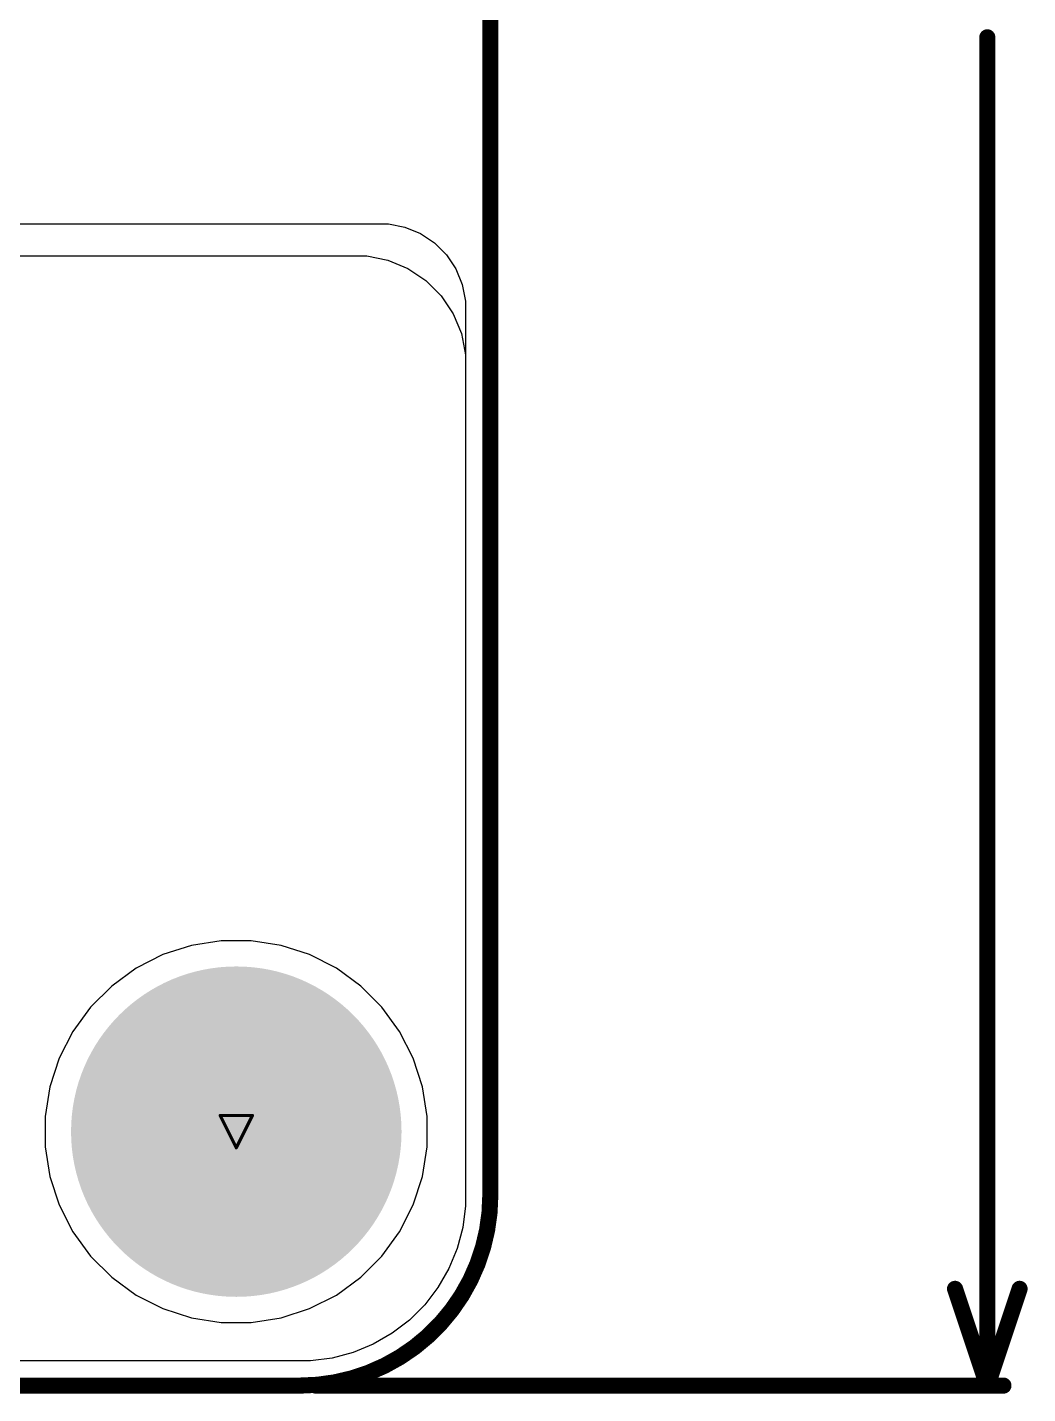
# Model space of a CAD drawing. Header units: inches. Extents: x -4 to 182, y -4 to 85.
# Drawn here: x 45.88 to 61.63, y -4.13 to 17.39 of the extents above; entities that cross this region are included whole.
import ezdxf

# ---------------------------------------------------------------- set-up
doc = ezdxf.new("R2010")
doc.units = ezdxf.units.IN
for name, color, linetype in [('Board Outline', 216, 'Continuous'), ('Bottom Layer', 5, 'Continuous'), ('Bottom Solder', 6, 'Continuous'), ('Dimensions', 6, 'Continuous'), ('Drill Drawing', 1, 'Continuous'), ('Multi-Layer', 9, 'Continuous'), ('Pad Holes', 156, 'Continuous'), ('Top Layer', 1, 'Continuous'), ('Top Solder', 216, 'Continuous')]:
    doc.layers.add(name, color=color, linetype=linetype)

msp = doc.modelspace()

# ---------------------------------------------------------------- hatches: boundary and pattern name
at = {"layer": 'Bottom Layer'}
h = msp.add_hatch(color=5, dxfattribs=at)
edge = h.paths.add_edge_path()
edge.add_arc((49.174, 0), 2.5, 0, 360)
at = {"layer": 'Bottom Solder'}
h = msp.add_hatch(color=6, dxfattribs=at)
edge = h.paths.add_edge_path()
edge.add_arc((49.174, 0), 2.602, 0, 360)
at = {"layer": 'Multi-Layer'}
h = msp.add_hatch(color=9, dxfattribs=at)
edge = h.paths.add_edge_path()
edge.add_arc((49.174, 0), 2.5, 0, 360)
at = {"layer": 'Pad Holes'}
h = msp.add_hatch(color=7, dxfattribs=at)
edge = h.paths.add_edge_path()
edge.add_arc((49.174, 0), 1.5, 0, 360)
at = {"layer": 'Top Layer'}
h = msp.add_hatch(color=1, dxfattribs=at)
edge = h.paths.add_edge_path()
edge.add_arc((49.174, 0), 2.5, 0, 360)
at = {"layer": 'Top Solder'}
h = msp.add_hatch(color=216, dxfattribs=at)
edge = h.paths.add_edge_path()
edge.add_arc((49.174, 0), 2.602, 0, 360)

# ---------------------------------------------------------------- linework, layer by layer
at = {"layer": 'Board Outline'}
for points in [[(53.174, -1, 0.254, 0.254, 0), (53.174, 47, 0.254, 0.254, 0)], [(53.174, -1, 0.254, 0.254, -0.414214), (50.174, -4, 0.254, 0.254, 0)], [(-1, -4, 0.254, 0.254, 0), (50.174, -4, 0.254, 0.254, 0)]]:
    msp.add_lwpolyline(points, format="xyseb", dxfattribs=at)
for points in [[(53.11, -1, 0.127, 0.127, 1), (53.237, -1, 0.127, 0.127, 1)], [(53.11, -1, 0.127, 0.127, 1), (53.237, -1, 0.127, 0.127, 1)], [(50.11, -4, 0.127, 0.127, 1), (50.237, -4, 0.127, 0.127, 1)], [(50.11, -4, 0.127, 0.127, 1), (50.237, -4, 0.127, 0.127, 1)]]:
    msp.add_lwpolyline(points, format="xyseb", close=True, dxfattribs=at)
at = {"layer": 'Bottom Layer'}
for p, q in [((-2.006, 13.792), (51.228, 13.792)), ((51.228, 13.792), (51.562, 13.726)), ((51.562, 13.726), (51.876, 13.596)), ((51.876, 13.596), (52.159, 13.407)), ((52.159, 13.407), (52.4, 13.166)), ((52.4, 13.166), (52.589, 12.883)), ((52.589, 12.883), (52.719, 12.569)), ((52.719, 12.569), (52.785, 12.235)), ((52.785, 12.235), (52.785, 12.065)), ((52.785, 12.065), (52.785, -1.171)), ((48.469, 2.934), (48.019, 2.788)), ((48.937, 3.008), (48.469, 2.934)), ((49.41, 3.008), (48.937, 3.008)), ((49.878, 2.934), (49.41, 3.008)), ((50.328, 2.788), (49.878, 2.934)), ((48.019, 2.788), (47.597, 2.573)), ((50.75, 2.573), (50.328, 2.788)), ((47.597, 2.573), (47.214, 2.294)), ((51.133, 2.294), (50.75, 2.573)), ((47.214, 2.294), (46.879, 1.96)), ((51.468, 1.96), (51.133, 2.294)), ((46.879, 1.96), (46.601, 1.576)), ((51.746, 1.576), (51.468, 1.96)), ((46.601, 1.576), (46.386, 1.155)), ((51.961, 1.155), (51.746, 1.576)), ((46.386, 1.155), (46.24, 0.704)), ((52.108, 0.704), (51.961, 1.155)), ((46.24, 0.704), (46.166, 0.237)), ((52.182, 0.237), (52.108, 0.704)), ((46.166, 0.237), (46.166, -0.237)), ((52.182, -0.237), (52.182, 0.237)), ((46.166, -0.237), (46.24, -0.704)), ((52.108, -0.704), (52.182, -0.237)), ((46.24, -0.704), (46.386, -1.155)), ((51.961, -1.155), (52.108, -0.704)), ((46.386, -1.155), (46.601, -1.577)), ((51.746, -1.577), (51.961, -1.155)), ((52.785, -1.171), (52.741, -1.511)), ((46.601, -1.577), (46.879, -1.96)), ((51.468, -1.96), (51.746, -1.577)), ((52.741, -1.511), (52.652, -1.841)), ((52.652, -1.841), (52.521, -2.158)), ((46.879, -1.96), (47.214, -2.294)), ((51.133, -2.294), (51.468, -1.96)), ((47.214, -2.294), (47.597, -2.573)), ((50.75, -2.573), (51.133, -2.294)), ((52.521, -2.158), (52.35, -2.454)), ((47.597, -2.573), (48.019, -2.788)), ((50.328, -2.788), (50.75, -2.573)), ((52.35, -2.454), (52.141, -2.726)), ((48.019, -2.788), (48.469, -2.934)), ((49.878, -2.934), (50.328, -2.788)), ((52.141, -2.726), (51.899, -2.968)), ((48.469, -2.934), (48.937, -3.008)), ((48.937, -3.008), (49.41, -3.008)), ((49.41, -3.008), (49.878, -2.934)), ((51.899, -2.968), (51.628, -3.176)), ((51.628, -3.176), (51.331, -3.347)), ((51.331, -3.347), (51.015, -3.478)), ((50.345, -3.612), (17.139, -3.612)), ((50.684, -3.567), (50.345, -3.612)), ((51.015, -3.478), (50.684, -3.567))]:
    msp.add_line(p, q, dxfattribs=at)
at = {"layer": 'Dimensions'}
for points in [[(61, -4, 0.254, 0.254, 0), (61, 17.236, 0.254, 0.254, 0)], [(60.492, -2.476, 0.254, 0.254, 0), (61, -4, 0.254, 0.254, 0)], [(61, -4, 0.254, 0.254, 0), (61.508, -2.476, 0.254, 0.254, 0)], [(50.428, -4, 0.254, 0.254, 0), (61.254, -4, 0.254, 0.254, 0)]]:
    msp.add_lwpolyline(points, format="xyseb", dxfattribs=at)
for points in [[(60.936, 17.236, 0.127, 0.127, 1), (61.063, 17.236, 0.127, 0.127, 1)], [(60.428, -2.476, 0.127, 0.127, 1), (60.555, -2.476, 0.127, 0.127, 1)], [(61.444, -2.476, 0.127, 0.127, 1), (61.571, -2.476, 0.127, 0.127, 1)], [(50.364, -4, 0.127, 0.127, 1), (50.491, -4, 0.127, 0.127, 1)], [(60.936, -4, 0.127, 0.127, 1), (61.063, -4, 0.127, 0.127, 1)], [(60.936, -4, 0.127, 0.127, 1), (61.063, -4, 0.127, 0.127, 1)], [(60.936, -4, 0.127, 0.127, 1), (61.063, -4, 0.127, 0.127, 1)], [(61.19, -4, 0.127, 0.127, 1), (61.317, -4, 0.127, 0.127, 1)]]:
    msp.add_lwpolyline(points, format="xyseb", close=True, dxfattribs=at)
at = {"layer": 'Drill Drawing'}
for points in [[(48.92, 0.254, 0.0508, 0.0508, 0), (49.428, 0.254, 0.0508, 0.0508, 0)], [(48.92, 0.254, 0.0508, 0.0508, 0), (49.174, -0.254, 0.0508, 0.0508, 0)], [(49.174, -0.254, 0.0508, 0.0508, 0), (49.428, 0.254, 0.0508, 0.0508, 0)]]:
    msp.add_lwpolyline(points, format="xyseb", dxfattribs=at)
for points in [[(48.907, 0.254, 0.0254, 0.0254, 1), (48.932, 0.254, 0.0254, 0.0254, 1)], [(48.907, 0.254, 0.0254, 0.0254, 1), (48.932, 0.254, 0.0254, 0.0254, 1)], [(49.415, 0.254, 0.0254, 0.0254, 1), (49.44, 0.254, 0.0254, 0.0254, 1)], [(49.415, 0.254, 0.0254, 0.0254, 1), (49.44, 0.254, 0.0254, 0.0254, 1)], [(49.161, -0.254, 0.0254, 0.0254, 1), (49.186, -0.254, 0.0254, 0.0254, 1)], [(49.161, -0.254, 0.0254, 0.0254, 1), (49.186, -0.254, 0.0254, 0.0254, 1)]]:
    msp.add_lwpolyline(points, format="xyseb", close=True, dxfattribs=at)
at = {"layer": 'Top Layer'}
for p, q in [((41.498, 14.3), (51.435, 14.3)), ((51.435, 14.3), (51.568, 14.3)), ((51.568, 14.3), (51.829, 14.248)), ((51.829, 14.248), (52.075, 14.147)), ((52.075, 14.147), (52.296, 13.999)), ((52.296, 13.999), (52.484, 13.811)), ((52.484, 13.811), (52.632, 13.59)), ((52.632, 13.59), (52.733, 13.344)), ((52.733, 13.344), (52.785, 13.083)), ((52.785, 13.083), (52.785, 12.95)), ((52.785, 12.95), (52.785, -1.171)), ((48.469, 2.934), (48.019, 2.788)), ((48.937, 3.008), (48.469, 2.934)), ((49.41, 3.008), (48.937, 3.008)), ((49.878, 2.934), (49.41, 3.008)), ((50.328, 2.788), (49.878, 2.934)), ((48.019, 2.788), (47.597, 2.573)), ((50.75, 2.573), (50.328, 2.788)), ((47.597, 2.573), (47.214, 2.294)), ((51.133, 2.294), (50.75, 2.573)), ((47.214, 2.294), (46.879, 1.96)), ((51.468, 1.96), (51.133, 2.294)), ((46.879, 1.96), (46.601, 1.576)), ((51.746, 1.576), (51.468, 1.96)), ((46.601, 1.576), (46.386, 1.155)), ((51.961, 1.155), (51.746, 1.576)), ((46.386, 1.155), (46.24, 0.704)), ((52.108, 0.704), (51.961, 1.155)), ((46.24, 0.704), (46.166, 0.237)), ((52.182, 0.237), (52.108, 0.704)), ((46.166, 0.237), (46.166, -0.237)), ((52.182, -0.237), (52.182, 0.237)), ((46.166, -0.237), (46.24, -0.704)), ((52.108, -0.704), (52.182, -0.237)), ((46.24, -0.704), (46.386, -1.155)), ((51.961, -1.155), (52.108, -0.704)), ((46.386, -1.155), (46.601, -1.577)), ((51.746, -1.577), (51.961, -1.155)), ((52.785, -1.171), (52.741, -1.511)), ((46.601, -1.577), (46.879, -1.96)), ((51.468, -1.96), (51.746, -1.577)), ((52.741, -1.511), (52.652, -1.841)), ((52.652, -1.841), (52.521, -2.158)), ((46.879, -1.96), (47.214, -2.294)), ((51.133, -2.294), (51.468, -1.96)), ((47.214, -2.294), (47.597, -2.573)), ((50.75, -2.573), (51.133, -2.294)), ((52.521, -2.158), (52.35, -2.454)), ((47.597, -2.573), (48.019, -2.788)), ((50.328, -2.788), (50.75, -2.573)), ((52.35, -2.454), (52.141, -2.726)), ((48.019, -2.788), (48.469, -2.934)), ((49.878, -2.934), (50.328, -2.788)), ((52.141, -2.726), (51.899, -2.968)), ((48.469, -2.934), (48.937, -3.008)), ((48.937, -3.008), (49.41, -3.008)), ((49.41, -3.008), (49.878, -2.934)), ((51.899, -2.968), (51.628, -3.176)), ((51.628, -3.176), (51.331, -3.347)), ((51.331, -3.347), (51.015, -3.478)), ((50.345, -3.612), (17.139, -3.612)), ((50.684, -3.567), (50.345, -3.612)), ((51.015, -3.478), (50.684, -3.567))]:
    msp.add_line(p, q, dxfattribs=at)

doc.saveas('drawing.dxf')
